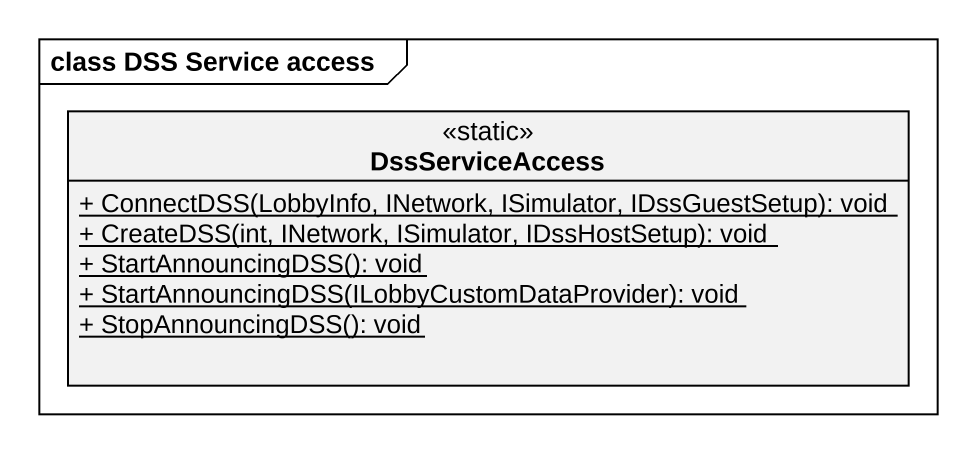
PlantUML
@startuml
mainframe class DSS Service access
hide circle
hide empty members
skinparam classAttributeIconSize 0
class DssServiceAccess <<static>> {
  {static} + ConnectDSS(LobbyInfo, INetwork, ISimulator, IDssGuestSetup): void
  {static} + CreateDSS(int, INetwork, ISimulator, IDssHostSetup): void
  {static} + StartAnnouncingDSS(): void
  {static} + StartAnnouncingDSS(ILobbyCustomDataProvider): void
  {static} + StopAnnouncingDSS(): void
}
@enduml
